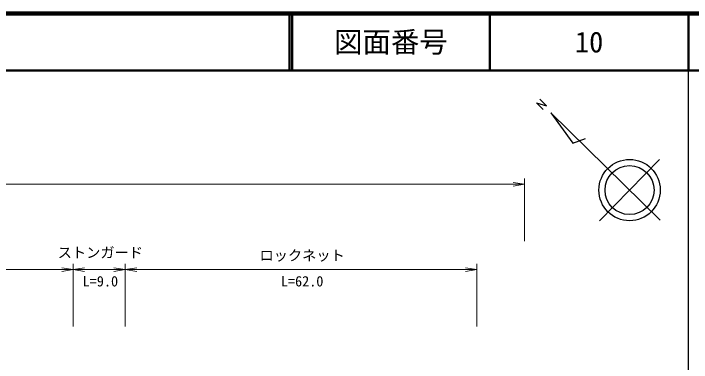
# Model space of a CAD drawing. Units: millimetres, scale not verified. Extents: x 40000 to 680000, y 20000 to 380000.
# Drawn here: x 460222 to 579500, y 318699 to 380000 of the extents above; entities that cross this region are included whole.
import ezdxf
from ezdxf.enums import TextEntityAlignment as Align

# ---------------------------------------------------------------- set-up
doc = ezdxf.new("R2010")
doc.units = ezdxf.units.MM
doc.header["$LTSCALE"] = 1000
for name, color, linetype, lineweight in [('M-BMK-SRVR', 3, 'Continuous', 25), ('M-STR-HTXT', 7, 'Continuous', 13), ('M-TTL', 2, 'Continuous', 140), ('M-TTL-BAND', 7, 'Continuous', 25), ('M-TTL-LINE', 7, 'Continuous', 50)]:
    doc.layers.add(name, color=color, linetype=linetype, lineweight=lineweight)
doc.layers.add('M-TTL-TXT', color=7, linetype='Continuous')
doc.styles.add('ＭＳ ゴシック', font='')
doc.styles.get('ＭＳ ゴシック').set_extended_font_data('MS Gothic')

# ---------------------------------------------------------------- blocks, each defined once
blk = doc.blocks.new('open_arrow')
at = {"color": 0, "linetype": 'Continuous', "lineweight": -2}
blk.add_lwpolyline([(7.5, 1.25), (0, 0), (7.5, -1.25)], dxfattribs=at)

msp = doc.modelspace()

# ---------------------------------------------------------------- linework, layer by layer
at = {"layer": 'M-BMK-SRVR'}
for p, q in [((553400, 363172), (552210, 364333)), ((552210, 364333), (554006, 363786)), ((554006, 363786), (552805, 364945)), ((554731, 362529), (558605, 357243)), ((554731, 362529), (574008, 343719)), ((558605, 357243), (560881, 358033)), ((573878, 354383), (563344, 343588))]:
    msp.add_line(p, q, dxfattribs=at)
for radius in [5387, 4309]:
    msp.add_circle((568611, 348986), radius, dxfattribs=at)
at = {"layer": 'M-STR-HTXT'}
for p, q in [((550123, 340000), (550123, 351000)), ((144001, 350000), (550123, 350000)), ((470723, 325000), (470723, 336000)), ((479882, 325000), (479882, 336000)), ((541727, 325000), (541727, 336000)), ((432290, 335000), (470723, 335000)), ((470723, 335000), (479882, 335000)), ((479882, 335000), (541727, 335000))]:
    msp.add_line(p, q, dxfattribs=at)
at = {"layer": 'M-TTL'}
msp.add_line((680000, 380000), (40000, 380000), dxfattribs=at)
at = {"layer": 'M-TTL-BAND'}
msp.add_line((579000, 20000), (579000, 370000), dxfattribs=at)
at = {"layer": 'M-TTL-LINE'}
for p, q in [((508747, 380000), (508747, 370000)), ((509247, 380000), (509247, 370000)), ((543997, 380000), (543997, 370000)), ((579000, 380000), (579000, 370000)), ((40000, 370000), (680000, 370000))]:
    msp.add_line(p, q, dxfattribs=at)

# ---------------------------------------------------------------- block references
at = {"layer": 'M-STR-HTXT', "xscale": 267, "yscale": 267, "rotation": 180}
for p in [(550123, 350000), (470723, 335000), (479882, 335000), (541727, 335000)]:
    msp.add_blockref('open_arrow', p, dxfattribs=at)
at = {"layer": 'M-STR-HTXT', "xscale": 267, "yscale": 267}
for p in [(470723, 335000), (479882, 335000)]:
    msp.add_blockref('open_arrow', p, dxfattribs=at)

# ---------------------------------------------------------------- texts
at = {"layer": 'M-STR-HTXT', "style": 'ＭＳ ゴシック'}
for s, p in [('ストンガード', (475500, 338000)), ('ロックネット', (511000, 337500))]:
    msp.add_text(s, height=1833, dxfattribs=at).set_placement(p, align=Align.MIDDLE_CENTER)
for s, p in [('L=9.0', (475500, 331500)), ('L=62.0', (511000, 331500))]:
    msp.add_text(s, height=1833, dxfattribs=at).set_placement(p, align=Align.BOTTOM_CENTER)
at = {"layer": 'M-TTL-TXT', "style": 'ＭＳ ゴシック'}
for s, p in [('図面番号', (526622, 375000)), ('10', (561497, 375000))]:
    msp.add_text(s, height=3666, dxfattribs=at).set_placement(p, align=Align.MIDDLE_CENTER)

doc.saveas('drawing.dxf')
